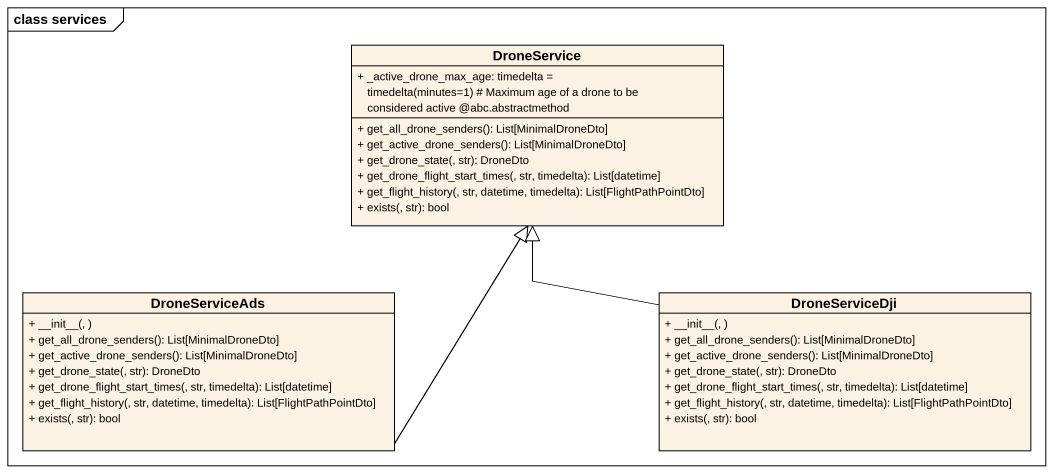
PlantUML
@startuml
mainframe class services
hide circle
hide empty members
skinparam classAttributeIconSize 0
class DroneService {
  {field} + _active_drone_max_age: timedelta = timedelta(minutes=1) # Maximum age of a drone to be considered active @abc.abstractmethod
  + get_all_drone_senders(): List[MinimalDroneDto]
  + get_active_drone_senders(): List[MinimalDroneDto]
  + get_drone_state(, str): DroneDto
  + get_drone_flight_start_times(, str, timedelta): List[datetime]
  + get_flight_history(, str, datetime, timedelta): List[FlightPathPointDto]
  + exists(, str): bool
}
class DroneServiceAds {
  + ~__init~__(, )
  + get_all_drone_senders(): List[MinimalDroneDto]
  + get_active_drone_senders(): List[MinimalDroneDto]
  + get_drone_state(, str): DroneDto
  + get_drone_flight_start_times(, str, timedelta): List[datetime]
  + get_flight_history(, str, datetime, timedelta): List[FlightPathPointDto]
  + exists(, str): bool
}
class DroneServiceDji {
  + ~__init~__(, )
  + get_all_drone_senders(): List[MinimalDroneDto]
  + get_active_drone_senders(): List[MinimalDroneDto]
  + get_drone_state(, str): DroneDto
  + get_drone_flight_start_times(, str, timedelta): List[datetime]
  + get_flight_history(, str, datetime, timedelta): List[FlightPathPointDto]
  + exists(, str): bool
}
DroneServiceAds -up-|> DroneService
DroneServiceDji -up-|> DroneService
@enduml
